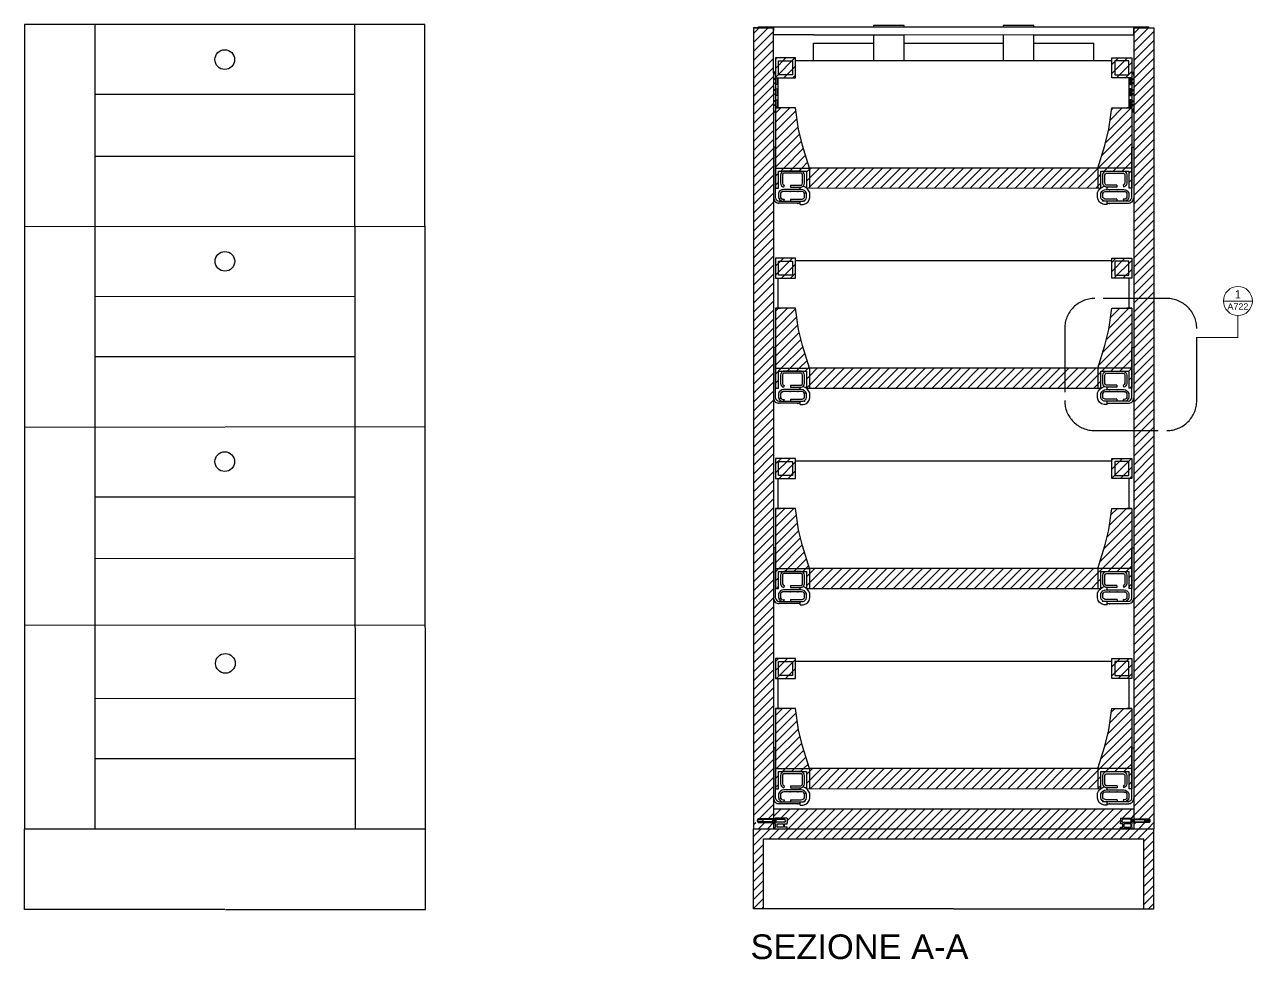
# Model space of a CAD drawing. Header units: millimetres. Extents: x 2745 to 3330, y 899 to 1109.
# Drawn here: x 2745 to 2867.7, y 908.9 to 1002.3 of the extents above; entities that cross this region are included whole.
import ezdxf
from ezdxf.enums import TextEntityAlignment as Align

# ---------------------------------------------------------------- set-up
doc = ezdxf.new("R2010")
doc.units = ezdxf.units.MM
doc.linetypes.add('TRATTOPUNTO', pattern=[25.4, 12.7, -6.35, 0, -6.35])
doc.layers.add('A-ANNO-SYMB', color=3, linetype='Continuous', lineweight=15)
for name, color, linetype in [('linee sezionate', 5, 'Continuous'), ('prospetti', 2, 'Continuous'), ('quote', 3, 'Continuous'), ('simboli tratteggiati', 1, 'Continuous'), ('viti', 4, 'Continuous')]:
    doc.layers.add(name, color=color, linetype=linetype)
doc.styles.add('ARIAL', font='arial.ttf')
doc.styles.get("Standard").update_dxf_attribs({"font": 'arial.ttf'})
doc.styles.add('underline', font='arial.ttf')

# ---------------------------------------------------------------- blocks, each defined once
blk = doc.blocks.new('DETAGLI')
at = {"layer": 'A-ANNO-SYMB', "linetype": 'Continuous'}
blk.add_line((486.66, 356.17), (504.76, 356.17), dxfattribs=at)
blk.add_circle((495.71, 356.17), 9.05, dxfattribs=at)
for tag, p in [('TAVOLA', (495.71, 362.76)), ('SEZIONE', (495.71, 354.67))]:
    blk.add_attdef(tag, text='', height=5, dxfattribs=at).set_placement(p, align=Align.TOP_CENTER)

msp = doc.modelspace()

# ---------------------------------------------------------------- hatches: boundary and pattern name
h = msp.add_hatch()
h.set_pattern_fill('ANSI31', color=256, scale=0.2)
h.set_pattern_definition([(45, (-38, 5e-13), (-0.4490128, 0.4490128), [])])
h.paths.add_polyline_path([(2819.85, 1001.99), (2817.85, 1001.99), (2817.85, 1001.31), (2817.84, 997.46), (2817.84, 997.2), (2817.84, 997.2), (2817.84, 996.91), (2817.84, 990.06), (2817.85, 990.06), (2817.85, 985.01), (2817.85, 950.06), (2817.85, 950.06), (2817.85, 945.01), (2817.85, 930.06), (2817.85, 930.06), (2817.85, 925.01), (2817.85, 922.97), (2819.45, 922.97), (2819.45, 922.85), (2819.5, 922.79), (2819.45, 922.74), (2819.45, 922.61), (2817.85, 922.61), (2817.85, 921.99), (2819.85, 921.99)])
h = msp.add_hatch()
h.set_pattern_fill('ANSI31', color=256, scale=0.2)
h.paths.add_polyline_path([(2857.85, 1001.99), (2855.85, 1001.99), (2855.85, 1001.31), (2855.84, 997.46), (2855.84, 997.2), (2855.84, 997.2), (2855.84, 996.91), (2855.84, 990.06), (2855.85, 990.06), (2855.85, 985.01), (2855.85, 950.06), (2855.85, 950.06), (2855.85, 945.01), (2855.85, 930.06), (2855.85, 930.06), (2855.85, 925.01), (2855.85, 922.97), (2857.45, 922.97), (2857.45, 922.85), (2857.5, 922.79), (2857.45, 922.74), (2857.45, 922.61), (2855.85, 922.61), (2855.85, 921.99), (2857.85, 921.99)])
h = msp.add_hatch()
h.set_pattern_fill('ANSI31', color=256, scale=0.2)
h.paths.add_polyline_path([(2822.05, 958.99), (2820.05, 958.99), (2820.05, 956.99), (2822.05, 956.99)])
h.paths.add_polyline_path([(2821.75, 958.69), (2821.75, 957.29), (2820.35, 957.29), (2820.35, 958.69)], flags=16)
h.paths.add_polyline_path([(2855.65, 958.99), (2853.65, 958.99), (2853.65, 956.99), (2855.65, 956.99)])
h.paths.add_polyline_path([(2853.95, 958.69), (2855.35, 958.69), (2855.35, 957.29), (2853.95, 957.29)], flags=16)
h.paths.add_polyline_path([(2855.64, 978.99), (2853.64, 978.99), (2853.64, 976.99), (2855.64, 976.99)])
h.paths.add_polyline_path([(2853.94, 978.69), (2855.34, 978.69), (2855.34, 977.29), (2853.94, 977.29)], flags=16)
h.paths.add_polyline_path([(2822.04, 978.99), (2820.04, 978.99), (2820.04, 976.99), (2822.04, 976.99)])
h.paths.add_polyline_path([(2820.34, 978.69), (2821.74, 978.69), (2821.74, 977.29), (2820.34, 977.29)], flags=16)
h.paths.add_polyline_path([(2822.04, 998.99), (2820.04, 998.99), (2820.04, 996.99), (2822.04, 996.99)])
h.paths.add_polyline_path([(2820.34, 998.69), (2821.74, 998.69), (2821.74, 997.29), (2820.34, 997.29)], flags=16)
h.paths.add_polyline_path([(2855.64, 998.99), (2853.64, 998.99), (2853.64, 996.99), (2855.64, 996.99), (2855.64, 997.2)])
h.paths.add_polyline_path([(2853.94, 998.69), (2855.34, 998.69), (2855.34, 997.29), (2853.94, 997.29)], flags=16)
h.paths.add_polyline_path([(2855.64, 993.99), (2855.14, 993.99), (2853.64, 993.99), (2853.35, 991.86), (2852.95, 990.25), (2852.26, 987.99), (2855.64, 987.99)])
h.paths.add_polyline_path([(2822.74, 990.25), (2822.33, 991.86), (2822.04, 993.99), (2820.04, 993.99), (2820.04, 993.94), (2820.04, 987.99), (2823.43, 987.99)])
h.paths.add_polyline_path([(2822.74, 970.25), (2822.33, 971.86), (2822.04, 973.99), (2820.04, 973.99), (2820.04, 967.99), (2823.43, 967.99)])
h.paths.add_polyline_path([(2855.64, 973.99), (2855.14, 973.99), (2853.64, 973.99), (2853.35, 971.86), (2852.95, 970.25), (2852.26, 967.99), (2855.64, 967.99)])
h.paths.add_polyline_path([(2855.65, 953.99), (2855.15, 953.99), (2853.65, 953.99), (2853.36, 951.86), (2852.95, 950.25), (2852.26, 947.99), (2855.65, 947.99)])
h.paths.add_polyline_path([(2822.34, 951.86), (2822.05, 953.99), (2820.05, 953.99), (2820.05, 947.99), (2823.43, 947.99), (2822.74, 950.25)])
h.paths.add_polyline_path([(2822.74, 930.25), (2822.34, 931.86), (2822.05, 933.99), (2820.05, 933.99), (2820.05, 927.99), (2823.43, 927.99)])
h.paths.add_polyline_path([(2855.65, 933.99), (2855.15, 933.99), (2853.65, 933.99), (2853.36, 931.86), (2852.96, 930.25), (2852.26, 927.99), (2855.65, 927.99)])
h = msp.add_hatch()
h.set_pattern_fill('ANSI31', color=256, scale=0.2)
h.paths.add_polyline_path([(2855.65, 927.99), (2852.26, 927.99), (2852.26, 926), (2852.56, 926), (2852.56, 927.69), (2855.35, 927.69), (2855.35, 925.99), (2855.65, 925.99)])
h.paths.add_polyline_path([(2823.43, 927.99), (2820.05, 927.99), (2820.05, 925.99), (2820.35, 925.99), (2820.35, 927.69), (2823.13, 927.69), (2823.13, 925.99), (2823.43, 925.99)])
h.paths.add_polyline_path([(2821.75, 938.69), (2820.35, 938.69), (2820.35, 937.29), (2821.75, 937.29)])
h.paths.add_polyline_path([(2855.35, 938.69), (2853.95, 938.69), (2853.95, 937.29), (2855.35, 937.29)])
h.paths.add_polyline_path([(2855.65, 947.99), (2852.26, 947.99), (2852.26, 946), (2852.56, 946), (2852.56, 947.69), (2855.35, 947.69), (2855.35, 945.99), (2855.65, 945.99)])
h.paths.add_polyline_path([(2823.43, 947.99), (2820.05, 947.99), (2820.05, 945.99), (2820.35, 945.99), (2820.35, 947.69), (2823.13, 947.69), (2823.13, 945.99), (2823.43, 945.99)])
h.paths.add_polyline_path([(2821.75, 958.69), (2820.35, 958.69), (2820.35, 957.29), (2821.75, 957.29)])
h.paths.add_polyline_path([(2855.35, 958.69), (2853.95, 958.69), (2853.95, 957.29), (2855.35, 957.29)])
h.paths.add_polyline_path([(2823.43, 967.99), (2820.04, 967.99), (2820.04, 965.99), (2820.34, 965.99), (2820.34, 967.69), (2823.13, 967.69), (2823.13, 965.99), (2823.43, 965.99)])
h.paths.add_polyline_path([(2855.64, 967.99), (2852.26, 967.99), (2852.26, 966), (2852.56, 966), (2852.56, 967.69), (2855.34, 967.69), (2855.34, 965.99), (2855.64, 965.99)])
h.paths.add_polyline_path([(2855.34, 978.69), (2853.94, 978.69), (2853.94, 977.29), (2855.34, 977.29)])
h.paths.add_polyline_path([(2821.74, 978.69), (2820.34, 978.69), (2820.34, 977.29), (2821.74, 977.29)])
h.paths.add_polyline_path([(2823.43, 987.99), (2820.04, 987.99), (2820.04, 985.99), (2820.34, 985.99), (2820.34, 987.69), (2823.13, 987.69), (2823.13, 985.99), (2823.43, 985.99)])
h.paths.add_polyline_path([(2855.64, 987.99), (2852.26, 987.99), (2852.26, 986), (2852.56, 986), (2852.56, 987.69), (2855.34, 987.69), (2855.34, 985.99), (2855.64, 985.99)])
h.paths.add_polyline_path([(2855.34, 998.69), (2853.94, 998.69), (2853.94, 997.29), (2855.34, 997.29)])
h.paths.add_polyline_path([(2821.74, 998.69), (2820.34, 998.69), (2820.34, 997.29), (2821.74, 997.29)])
h = msp.add_hatch()
h.set_pattern_fill('ANSI31', color=256, scale=0.2)
h.paths.add_polyline_path([(2857.85, 921.99), (2817.85, 921.99), (2817.85, 913.99), (2818.85, 913.99), (2818.85, 920.99), (2856.85, 920.99), (2856.85, 913.99), (2857.85, 913.99)])
h.paths.add_polyline_path([(2852.26, 927.99), (2823.43, 927.99), (2823.43, 925.99), (2852.26, 926)])
h.paths.add_polyline_path([(2855.85, 923.99), (2819.85, 923.99), (2819.85, 922.72), (2820.06, 922.72), (2820.06, 923.06), (2821.19, 923.06), (2821.19, 922.58), (2821.19, 922.47), (2820.95, 922.47), (2820.95, 922.14), (2821.19, 922.14), (2821.19, 921.99), (2854.51, 921.99), (2854.51, 922.14), (2854.74, 922.14), (2854.74, 922.47), (2854.51, 922.47), (2854.51, 922.58), (2854.51, 923.06), (2855.69, 923.06), (2855.69, 922.86), (2855.85, 922.86)])
h.paths.add_polyline_path([(2852.26, 947.99), (2823.43, 947.99), (2823.43, 945.99), (2852.26, 946)])
h.paths.add_polyline_path([(2852.26, 967.99), (2823.43, 967.99), (2823.43, 965.99), (2852.26, 966)])
h.paths.add_polyline_path([(2852.26, 987.99), (2823.43, 987.99), (2823.43, 985.99), (2852.26, 986)])
h = msp.add_hatch()
h.set_pattern_fill('ANSI31', color=256, scale=0.2)
h.paths.add_polyline_path([(2822.05, 938.99), (2820.05, 938.99), (2820.05, 936.99), (2822.05, 936.99)])
h.paths.add_polyline_path([(2821.75, 938.69), (2821.75, 937.29), (2820.35, 937.29), (2820.35, 938.69)], flags=0)
h.paths.add_polyline_path([(2821.75, 938.69), (2820.35, 938.69), (2820.35, 937.29), (2821.75, 937.29)], flags=16)
h.paths.add_polyline_path([(2855.65, 938.99), (2853.65, 938.99), (2853.65, 936.99), (2855.65, 936.99)])
h.paths.add_polyline_path([(2853.95, 938.69), (2855.35, 938.69), (2855.35, 937.29), (2853.95, 937.29)], flags=0)
h.paths.add_polyline_path([(2855.35, 938.69), (2853.95, 938.69), (2853.95, 937.29), (2855.35, 937.29)], flags=16)

# ---------------------------------------------------------------- linework, layer by layer
for p, q in [((2819.85, 1001.99), (2817.85, 1001.99)), ((2855.85, 1001.99), (2857.85, 1001.99)), ((2820.04, 987.86), (2820.04, 987.86)), ((2855.64, 985.99), (2855.64, 987.99)), ((2855.65, 987.86), (2855.65, 987.86)), ((2820.04, 985.99), (2820.34, 985.99)), ((2855.64, 985.99), (2855.34, 985.99)), ((2820.04, 967.86), (2820.04, 967.86)), ((2855.64, 965.99), (2855.64, 967.99)), ((2855.64, 967.86), (2855.64, 967.86)), ((2820.04, 965.99), (2820.34, 965.99)), ((2855.64, 965.99), (2855.34, 965.99)), ((2820.05, 947.86), (2820.05, 947.86)), ((2855.65, 945.99), (2855.65, 947.99)), ((2855.65, 947.86), (2855.65, 947.86)), ((2820.9, 946.28), (2820.86, 946.09)), ((2820.05, 945.99), (2820.35, 945.99)), ((2855.65, 945.99), (2855.35, 945.99)), ((2855.65, 925.99), (2855.65, 927.99)), ((2855.65, 927.86), (2855.65, 927.86)), ((2820.05, 925.99), (2820.35, 925.99)), ((2855.65, 925.99), (2855.35, 925.99))]:
    msp.add_line(p, q)
for p in [(2853.43, 985.66), (2854.18, 985.66), (2854.94, 985.65), (2820.75, 945.65)]:
    msp.add_point(p)
at = {"layer": 'A-ANNO-SYMB'}
for p, q in [((2866.25, 973.26), (2866.25, 971.06)), ((2866.25, 971.06), (2862.14, 971.06))]:
    msp.add_line(p, q, dxfattribs=at)
at = {"layer": 'linee sezionate'}
for p, q in [((2817.85, 1001.99), (2817.85, 921.99)), ((2817.85, 1001.99), (2819.85, 1001.99)), ((2819.84, 997.46), (2819.85, 1001.99)), ((2855.85, 1001.99), (2855.84, 997.46)), ((2855.85, 1001.99), (2857.85, 1001.99)), ((2857.85, 1001.99), (2857.85, 921.99)), ((2819.84, 997.46), (2819.85, 921.99)), ((2855.84, 997.46), (2855.85, 921.99)), ((2820.04, 993.99), (2820.04, 985.99)), ((2822.04, 993.99), (2820.04, 993.99)), ((2820.04, 993.99), (2820.54, 993.99)), ((2822.33, 991.86), (2822.04, 993.99)), ((2853.35, 991.86), (2853.64, 993.99)), ((2853.64, 993.99), (2855.64, 993.99)), ((2855.64, 993.99), (2855.14, 993.99)), ((2855.64, 993.99), (2855.64, 985.99)), ((2822.74, 990.25), (2822.33, 991.86)), ((2852.95, 990.25), (2853.35, 991.86)), ((2823.43, 987.99), (2822.74, 990.25)), ((2852.26, 987.99), (2852.95, 990.25)), ((2820.04, 987.99), (2823.43, 987.99)), ((2852.66, 987.99), (2823.43, 987.99)), ((2823.43, 987.99), (2823.43, 985.99)), ((2852.26, 987.99), (2852.26, 985.99)), ((2855.64, 987.99), (2852.26, 987.99)), ((2820.34, 985.99), (2820.34, 987.69)), ((2820.34, 987.69), (2823.13, 987.69)), ((2823.13, 987.69), (2823.13, 985.99)), ((2852.56, 985.99), (2852.56, 987.69)), ((2852.56, 987.69), (2855.34, 987.69)), ((2855.34, 987.69), (2855.34, 985.99)), ((2820.04, 985.99), (2820.34, 985.99)), ((2823.13, 985.99), (2852.56, 986)), ((2855.64, 985.99), (2855.34, 985.99)), ((2820.04, 973.99), (2820.04, 965.99)), ((2822.04, 973.99), (2820.04, 973.99)), ((2820.04, 973.99), (2820.54, 973.99)), ((2822.33, 971.86), (2822.04, 973.99)), ((2853.35, 971.86), (2853.64, 973.99)), ((2853.64, 973.99), (2855.64, 973.99)), ((2855.64, 973.99), (2855.14, 973.99)), ((2855.64, 973.99), (2855.64, 965.99)), ((2822.74, 970.25), (2822.33, 971.86)), ((2852.95, 970.25), (2853.35, 971.86)), ((2823.43, 967.99), (2822.74, 970.25)), ((2852.26, 967.99), (2852.95, 970.25)), ((2820.04, 967.99), (2823.43, 967.99)), ((2820.34, 965.99), (2820.34, 967.69)), ((2820.34, 967.69), (2823.13, 967.69)), ((2823.13, 967.69), (2823.13, 965.99)), ((2852.66, 967.99), (2823.43, 967.99)), ((2823.43, 967.99), (2823.43, 965.99)), ((2852.26, 967.99), (2852.26, 965.99)), ((2855.64, 967.99), (2852.26, 967.99)), ((2852.56, 965.99), (2852.56, 967.69)), ((2852.56, 967.69), (2855.34, 967.69)), ((2855.34, 967.69), (2855.34, 965.99)), ((2820.04, 965.99), (2820.34, 965.99)), ((2823.13, 965.99), (2852.56, 966)), ((2855.64, 965.99), (2855.34, 965.99)), ((2820.05, 953.99), (2820.05, 945.99)), ((2822.05, 953.99), (2820.05, 953.99)), ((2820.05, 953.99), (2820.55, 953.99)), ((2822.34, 951.86), (2822.05, 953.99)), ((2853.36, 951.86), (2853.65, 953.99)), ((2853.65, 953.99), (2855.65, 953.99)), ((2855.65, 953.99), (2855.15, 953.99)), ((2855.65, 953.99), (2855.65, 945.99)), ((2822.74, 950.25), (2822.34, 951.86)), ((2852.95, 950.25), (2853.36, 951.86)), ((2823.43, 947.99), (2822.74, 950.25)), ((2852.26, 947.99), (2852.95, 950.25)), ((2820.05, 947.99), (2823.43, 947.99)), ((2820.35, 945.99), (2820.35, 947.69)), ((2820.35, 947.69), (2823.13, 947.69)), ((2823.13, 947.69), (2823.13, 945.99)), ((2852.66, 947.99), (2823.43, 947.99)), ((2823.43, 947.99), (2823.43, 945.99)), ((2852.26, 947.99), (2852.26, 945.99)), ((2855.65, 947.99), (2852.26, 947.99)), ((2852.56, 945.99), (2852.56, 947.69)), ((2852.56, 947.69), (2855.35, 947.69)), ((2855.35, 947.69), (2855.35, 945.99)), ((2820.05, 945.99), (2820.35, 945.99)), ((2823.13, 945.99), (2852.56, 946)), ((2855.65, 945.99), (2855.35, 945.99)), ((2820.05, 933.99), (2820.05, 925.99)), ((2822.05, 933.99), (2820.05, 933.99)), ((2820.05, 933.99), (2820.55, 933.99)), ((2822.34, 931.86), (2822.05, 933.99)), ((2853.36, 931.86), (2853.65, 933.99)), ((2853.65, 933.99), (2855.65, 933.99)), ((2855.65, 933.99), (2855.15, 933.99)), ((2855.65, 933.99), (2855.65, 925.99)), ((2822.74, 930.25), (2822.34, 931.86)), ((2852.96, 930.25), (2853.36, 931.86)), ((2823.43, 927.99), (2822.74, 930.25)), ((2852.26, 927.99), (2852.96, 930.25)), ((2820.05, 927.99), (2823.43, 927.99)), ((2852.66, 927.99), (2823.43, 927.99)), ((2823.43, 927.99), (2823.43, 925.99)), ((2852.26, 927.99), (2852.26, 925.99)), ((2855.65, 927.99), (2852.26, 927.99)), ((2820.35, 925.99), (2820.35, 927.69)), ((2820.35, 927.69), (2823.13, 927.69)), ((2823.13, 927.69), (2823.13, 925.99)), ((2852.56, 925.99), (2852.56, 927.69)), ((2852.56, 927.69), (2855.35, 927.69)), ((2855.35, 927.69), (2855.35, 925.99)), ((2820.05, 925.99), (2820.35, 925.99)), ((2823.13, 925.99), (2852.56, 926)), ((2855.65, 925.99), (2855.35, 925.99)), ((2819.85, 923.99), (2855.85, 923.99)), ((2817.85, 921.99), (2857.85, 921.99)), ((2817.85, 913.99), (2817.85, 921.99)), ((2857.85, 913.99), (2857.85, 921.99)), ((2818.85, 913.99), (2818.85, 920.99)), ((2818.85, 920.99), (2856.85, 920.99)), ((2856.85, 913.99), (2856.85, 920.99)), ((2837.85, 913.99), (2817.85, 913.99)), ((2837.85, 913.99), (2857.85, 913.99))]:
    msp.add_line(p, q, dxfattribs=at)
for points in [[(2820.04, 996.99), (2822.04, 996.99), (2822.04, 998.99), (2820.04, 998.99)], [(2855.64, 996.99), (2853.64, 996.99), (2853.64, 998.99), (2855.64, 998.99)], [(2820.34, 998.69), (2821.74, 998.69), (2821.74, 997.29), (2820.34, 997.29)], [(2855.34, 998.69), (2853.94, 998.69), (2853.94, 997.29), (2855.34, 997.29)], [(2820.04, 976.99), (2822.04, 976.99), (2822.04, 978.99), (2820.04, 978.99)], [(2820.34, 978.69), (2821.74, 978.69), (2821.74, 977.29), (2820.34, 977.29)], [(2855.64, 976.99), (2853.64, 976.99), (2853.64, 978.99), (2855.64, 978.99)], [(2855.34, 978.69), (2853.94, 978.69), (2853.94, 977.29), (2855.34, 977.29)], [(2820.05, 956.99), (2822.05, 956.99), (2822.05, 958.99), (2820.05, 958.99)], [(2820.35, 958.69), (2821.75, 958.69), (2821.75, 957.29), (2820.35, 957.29)], [(2855.65, 956.99), (2853.65, 956.99), (2853.65, 958.99), (2855.65, 958.99)], [(2855.35, 958.69), (2853.95, 958.69), (2853.95, 957.29), (2855.35, 957.29)], [(2820.05, 936.99), (2822.05, 936.99), (2822.05, 938.99), (2820.05, 938.99)], [(2855.65, 936.99), (2853.65, 936.99), (2853.65, 938.99), (2855.65, 938.99)], [(2820.35, 938.69), (2821.75, 938.69), (2821.75, 937.29), (2820.35, 937.29)], [(2855.35, 938.69), (2853.95, 938.69), (2853.95, 937.29), (2855.35, 937.29)]]:
    msp.add_lwpolyline(points, close=True, dxfattribs=at)
at = {"layer": 'prospetti'}
for p, q in [((2785, 1002.32), (2745, 1002.32)), ((2745, 1002.32), (2745, 921.99)), ((2745, 1002.32), (2745, 942.32)), ((2745, 1002.32), (2745, 990.32)), ((2752, 1002.32), (2752, 921.99)), ((2752, 1002.32), (2752, 921.99)), ((2778.07, 921.98), (2778, 1002.32)), ((2785.07, 921.99), (2785, 1002.32)), ((2823.84, 998.74), (2823.84, 1000.46)), ((2823.84, 1000.46), (2829.84, 1000.46)), ((2832.89, 1000.46), (2842.8, 1000.46)), ((2845.84, 1000.46), (2851.84, 1000.46)), ((2851.84, 998.74), (2851.84, 1000.46)), ((2822.04, 998.74), (2853.64, 998.74)), ((2820.29, 993.99), (2820.29, 996.99)), ((2855.4, 993.99), (2855.4, 996.99)), ((2778.01, 995.32), (2752, 995.32)), ((2744.99, 989.16), (2745, 989.16)), ((2752, 989.16), (2778.01, 989.19)), ((2745, 982.16), (2785.02, 982.19)), ((2822.04, 978.74), (2853.64, 978.74)), ((2820.29, 973.99), (2820.29, 976.99)), ((2855.4, 973.99), (2855.4, 976.99)), ((2752, 975.16), (2778.02, 975.19)), ((2752, 969.16), (2778.03, 969.16)), ((2745.02, 962.12), (2785.04, 962.16)), ((2822.05, 958.74), (2853.65, 958.74)), ((2820.3, 953.99), (2820.3, 956.99)), ((2855.4, 953.99), (2855.4, 956.99)), ((2752, 955.16), (2778.04, 955.16)), ((2744.99, 948.99), (2745, 948.99)), ((2752, 949), (2778.05, 949.02)), ((2745, 942.32), (2785.02, 942.36)), ((2822.05, 938.74), (2853.65, 938.74)), ((2820.3, 933.99), (2820.3, 936.99)), ((2855.4, 933.99), (2855.4, 936.99)), ((2752, 935), (2778.06, 935.02)), ((2752, 928.99), (2778.07, 928.99)), ((2785.07, 928.99), (2785.07, 928.99)), ((2745, 921.99), (2785.07, 921.99)), ((2745, 913.93), (2745, 921.93)), ((2785.07, 913.93), (2785.07, 921.93)), ((2765, 913.93), (2745, 913.93)), ((2765.07, 913.93), (2785.07, 913.93))]:
    msp.add_line(p, q, dxfattribs=at)
for centre in [(2765, 998.82), (2765.01, 978.67), (2765, 958.66), (2765.06, 938.51)]:
    msp.add_circle(centre, 0.985, dxfattribs=at)
at = {"layer": 'simboli tratteggiati', "linetype": 'TRATTOPUNTO', "ltscale": 0.5}
msp.add_lwpolyline([(2851.94, 961.76), (2859.14, 961.76, 0.414214), (2862.14, 964.76), (2862.14, 971.96, 0.414214), (2859.14, 974.96), (2851.94, 974.96, 0.414214), (2848.94, 971.96), (2848.94, 964.76, 0.414214)], format="xyb", close=True, dxfattribs=at)
at = {"layer": 'viti'}
for p, q in [((2818.35, 1002.09), (2819.55, 1002.09)), ((2818.35, 1001.99), (2818.35, 1002.09)), ((2818.35, 1001.99), (2818.35, 1002.08)), ((2819.85, 1001.99), (2818.35, 1001.99)), ((2819.55, 1002.09), (2856.14, 1002.09)), ((2819.84, 1001.31), (2819.85, 1001.99)), ((2819.85, 1001.99), (2819.85, 1001.69)), ((2829.84, 1002.24), (2829.84, 1002.09)), ((2832.89, 1002.24), (2829.84, 1002.24)), ((2832.89, 1002.09), (2832.89, 1002.24)), ((2842.8, 1002.24), (2842.8, 1002.09)), ((2845.84, 1002.24), (2842.8, 1002.24)), ((2845.84, 1002.09), (2845.84, 1002.24)), ((2855.85, 1001.31), (2855.85, 1001.99)), ((2857.35, 1001.99), (2855.85, 1001.99)), ((2856.14, 1002.09), (2857.35, 1002.09)), ((2857.35, 1001.99), (2857.35, 1002.09)), ((2823.84, 1001.31), (2819.84, 1001.31)), ((2823.84, 1001.31), (2832.89, 1001.31)), ((2829.84, 1001.31), (2829.84, 998.74)), ((2832.89, 1001.31), (2845.84, 1001.32)), ((2832.89, 998.74), (2832.89, 1001.31)), ((2842.8, 1001.32), (2842.8, 998.74)), ((2845.84, 998.74), (2845.84, 1001.32)), ((2845.84, 1001.31), (2855.85, 1001.31)), ((2820.05, 997.57), (2819.84, 997.57)), ((2819.94, 997.57), (2819.84, 997.2)), ((2819.84, 997.57), (2819.84, 997.57)), ((2819.84, 997.2), (2819.84, 996.91)), ((2820.04, 996.91), (2819.84, 996.91)), ((2820.04, 996.85), (2819.84, 996.85)), ((2819.84, 996.5), (2820.04, 996.5)), ((2820.04, 996.44), (2819.84, 996.44)), ((2819.84, 996.44), (2819.84, 995.81)), ((2820.05, 997.21), (2820.04, 997.2)), ((2820.04, 997.2), (2820.04, 993.94)), ((2820.05, 997.12), (2820.04, 997.12)), ((2820.11, 996.96), (2820.04, 996.95)), ((2820.11, 996.96), (2820.04, 996.95)), ((2820.04, 996.95), (2820.04, 996.4)), ((2820.04, 996.95), (2820.04, 996.4)), ((2820.11, 996.32), (2820.11, 996.99)), ((2820.25, 996.99), (2820.25, 996.33)), ((2820.3, 996.91), (2820.25, 996.91)), ((2820.3, 996.67), (2820.25, 996.67)), ((2855.39, 996.91), (2855.44, 996.91)), ((2855.39, 996.67), (2855.44, 996.67)), ((2855.44, 996.99), (2855.44, 996.33)), ((2855.58, 996.32), (2855.58, 996.99)), ((2855.58, 996.96), (2855.64, 996.95)), ((2855.58, 996.96), (2855.64, 996.95)), ((2855.64, 997.57), (2855.85, 997.57)), ((2855.64, 997.21), (2855.64, 997.2)), ((2855.64, 997.2), (2855.64, 993.94)), ((2855.64, 997.12), (2855.64, 997.12)), ((2855.64, 996.95), (2855.64, 996.4)), ((2855.64, 996.95), (2855.64, 996.4)), ((2855.64, 996.91), (2855.84, 996.91)), ((2855.64, 996.85), (2855.84, 996.85)), ((2855.84, 996.5), (2855.64, 996.5)), ((2855.64, 996.44), (2855.84, 996.44)), ((2855.75, 997.57), (2855.84, 997.2)), ((2855.85, 997.57), (2855.84, 997.57)), ((2855.84, 997.2), (2855.84, 996.91)), ((2855.84, 996.44), (2855.84, 995.81)), ((2820.04, 995.81), (2819.84, 995.81)), ((2820.04, 995.74), (2819.84, 995.74)), ((2819.84, 995.39), (2820.04, 995.39)), ((2820.04, 995.33), (2819.84, 995.33)), ((2819.84, 995.33), (2819.84, 994.7)), ((2820.04, 996.4), (2820.11, 996.39)), ((2820.04, 996.4), (2820.11, 996.39)), ((2820.11, 995.86), (2820.04, 995.84)), ((2820.11, 995.86), (2820.04, 995.84)), ((2820.04, 995.84), (2820.04, 995.3)), ((2820.04, 995.84), (2820.04, 995.3)), ((2820.04, 995.3), (2820.11, 995.28)), ((2820.04, 995.3), (2820.11, 995.28)), ((2820.25, 996.33), (2820.11, 996.32)), ((2820.11, 995.92), (2820.25, 995.91)), ((2820.11, 995.22), (2820.11, 995.92)), ((2820.25, 995.22), (2820.11, 995.22)), ((2820.25, 995.91), (2820.25, 995.22)), ((2855.44, 996.33), (2855.58, 996.32)), ((2855.58, 995.92), (2855.44, 995.91)), ((2855.44, 995.91), (2855.44, 995.22)), ((2855.44, 995.22), (2855.58, 995.22)), ((2855.64, 996.4), (2855.58, 996.39)), ((2855.64, 996.4), (2855.58, 996.39)), ((2855.58, 995.22), (2855.58, 995.92)), ((2855.58, 995.86), (2855.64, 995.84)), ((2855.58, 995.86), (2855.64, 995.84)), ((2855.64, 995.3), (2855.58, 995.28)), ((2855.64, 995.3), (2855.58, 995.28)), ((2855.64, 995.84), (2855.64, 995.3)), ((2855.64, 995.84), (2855.64, 995.3)), ((2855.64, 995.81), (2855.84, 995.81)), ((2855.64, 995.74), (2855.84, 995.74)), ((2855.84, 995.39), (2855.64, 995.39)), ((2855.64, 995.33), (2855.84, 995.33)), ((2855.84, 995.33), (2855.84, 994.7)), ((2820.04, 994.7), (2819.84, 994.7)), ((2820.04, 994.64), (2819.84, 994.64)), ((2819.84, 994.29), (2820.04, 994.29)), ((2819.84, 994.23), (2819.84, 993.94)), ((2820.04, 994.23), (2819.84, 994.23)), ((2820.11, 994.75), (2820.04, 994.74)), ((2820.11, 994.75), (2820.04, 994.74)), ((2820.04, 994.74), (2820.04, 994.19)), ((2820.04, 994.74), (2820.04, 994.19)), ((2820.04, 994.19), (2820.11, 994.18)), ((2820.04, 994.19), (2820.11, 994.18)), ((2820.3, 994.02), (2820.04, 994.02)), ((2820.11, 994.81), (2820.25, 994.81)), ((2820.11, 994.12), (2820.11, 994.81)), ((2820.25, 994.12), (2820.11, 994.12)), ((2820.25, 994.81), (2820.25, 994.12)), ((2820.3, 994.46), (2820.25, 994.46)), ((2820.3, 994.23), (2820.25, 994.23)), ((2855.39, 994.46), (2855.44, 994.46)), ((2855.39, 994.23), (2855.44, 994.23)), ((2855.39, 994.02), (2855.64, 994.02)), ((2855.58, 994.81), (2855.44, 994.81)), ((2855.44, 994.81), (2855.44, 994.12)), ((2855.44, 994.12), (2855.58, 994.12)), ((2855.58, 994.12), (2855.58, 994.81)), ((2855.58, 994.75), (2855.64, 994.74)), ((2855.58, 994.75), (2855.64, 994.74)), ((2855.64, 994.19), (2855.58, 994.18)), ((2855.64, 994.19), (2855.58, 994.18)), ((2855.64, 994.74), (2855.64, 994.19)), ((2855.64, 994.74), (2855.64, 994.19)), ((2855.64, 994.7), (2855.84, 994.7)), ((2855.64, 994.64), (2855.84, 994.64)), ((2855.84, 994.29), (2855.64, 994.29)), ((2855.64, 994.23), (2855.84, 994.23)), ((2855.84, 994.23), (2855.84, 993.94)), ((2819.94, 993.57), (2819.84, 993.94)), ((2819.84, 993.57), (2820.04, 993.57)), ((2819.84, 993.57), (2819.84, 993.57)), ((2855.84, 993.57), (2855.64, 993.57)), ((2855.75, 993.57), (2855.84, 993.94)), ((2855.85, 993.57), (2855.84, 993.57)), ((2819.84, 990.06), (2819.84, 985.01)), ((2820.04, 990.06), (2819.84, 990.06)), ((2820.04, 985.01), (2820.04, 990.06)), ((2855.65, 985.01), (2855.65, 990.06)), ((2855.65, 990.06), (2855.85, 990.06)), ((2855.85, 990.06), (2855.85, 985.01)), ((2820.9, 986.28), (2820.85, 986.09)), ((2821.53, 986.29), (2821.53, 986.09)), ((2822.49, 985.86), (2822.49, 986.09)), ((2853.2, 985.86), (2853.2, 986.09)), ((2854.16, 986.29), (2854.16, 986.09)), ((2854.79, 986.28), (2854.84, 986.09)), ((2822.49, 984.49), (2820.34, 984.49)), ((2820.4, 984.69), (2822.79, 984.69)), ((2820.9, 984.88), (2820.85, 984.69)), ((2821.53, 984.89), (2821.53, 984.69)), ((2822.49, 984.36), (2822.49, 984.69)), ((2855.29, 984.69), (2852.9, 984.69)), ((2853.2, 984.36), (2853.2, 984.69)), ((2853.2, 984.49), (2855.35, 984.49)), ((2854.16, 984.89), (2854.16, 984.69)), ((2854.79, 984.88), (2854.84, 984.69)), ((2819.84, 970.06), (2819.84, 965.01)), ((2820.04, 970.06), (2819.84, 970.06)), ((2820.04, 965.01), (2820.04, 970.06)), ((2855.64, 965.01), (2855.64, 970.06)), ((2855.64, 970.06), (2855.84, 970.06)), ((2855.84, 970.06), (2855.84, 965.01)), ((2820.9, 966.28), (2820.85, 966.09)), ((2821.53, 966.29), (2821.53, 966.09)), ((2822.49, 965.86), (2822.49, 966.09)), ((2853.2, 965.86), (2853.2, 966.09)), ((2854.16, 966.29), (2854.16, 966.09)), ((2854.79, 966.28), (2854.84, 966.09)), ((2820.4, 964.69), (2822.79, 964.69)), ((2820.9, 964.88), (2820.85, 964.69)), ((2821.53, 964.89), (2821.53, 964.69)), ((2822.49, 964.36), (2822.49, 964.69)), ((2855.29, 964.69), (2852.9, 964.69)), ((2853.2, 964.36), (2853.2, 964.69)), ((2854.16, 964.89), (2854.16, 964.69)), ((2854.79, 964.88), (2854.84, 964.69)), ((2822.49, 964.49), (2820.34, 964.49)), ((2853.2, 964.49), (2855.35, 964.49)), ((2819.85, 950.06), (2819.85, 945.01)), ((2820.05, 950.06), (2819.85, 950.06)), ((2820.05, 945.01), (2820.05, 950.06)), ((2855.65, 945.01), (2855.65, 950.06)), ((2855.65, 950.06), (2855.85, 950.06)), ((2855.85, 950.06), (2855.85, 945.01)), ((2821.53, 946.29), (2821.53, 946.09)), ((2854.16, 946.29), (2854.16, 946.09)), ((2854.79, 946.28), (2854.84, 946.09)), ((2820.9, 944.88), (2820.85, 944.69)), ((2821.53, 944.89), (2821.53, 944.69)), ((2822.49, 945.86), (2822.49, 946.09)), ((2853.2, 945.86), (2853.2, 946.09)), ((2854.17, 944.89), (2854.17, 944.69)), ((2854.79, 944.88), (2854.84, 944.69)), ((2822.49, 944.49), (2820.34, 944.49)), ((2820.4, 944.69), (2822.79, 944.69)), ((2822.49, 944.36), (2822.49, 944.69)), ((2855.29, 944.69), (2852.9, 944.69)), ((2853.2, 944.36), (2853.2, 944.69)), ((2853.2, 944.49), (2855.35, 944.49)), ((2819.85, 930.06), (2819.85, 925.01)), ((2820.05, 930.06), (2819.85, 930.06)), ((2820.05, 925.01), (2820.05, 930.06)), ((2855.65, 925.01), (2855.65, 930.06)), ((2855.65, 930.06), (2855.85, 930.06)), ((2855.85, 930.06), (2855.85, 925.01)), ((2820.9, 926.28), (2820.86, 926.09)), ((2821.53, 926.29), (2821.53, 926.09)), ((2822.49, 925.86), (2822.49, 926.09)), ((2853.2, 925.86), (2853.2, 926.09)), ((2854.17, 926.29), (2854.17, 926.09)), ((2854.79, 926.28), (2854.84, 926.09)), ((2822.49, 924.49), (2820.34, 924.49)), ((2820.4, 924.69), (2822.79, 924.69)), ((2820.9, 924.88), (2820.86, 924.69)), ((2821.53, 924.89), (2821.53, 924.69)), ((2822.49, 924.36), (2822.49, 924.69)), ((2855.3, 924.69), (2852.9, 924.69)), ((2853.2, 924.36), (2853.2, 924.69)), ((2853.2, 924.49), (2855.35, 924.49)), ((2854.17, 924.89), (2854.17, 924.69)), ((2854.79, 924.88), (2854.84, 924.69)), ((2818.32, 922.97), (2818.25, 922.91)), ((2818.25, 922.91), (2818.25, 922.67)), ((2818.25, 922.85), (2818.28, 922.88)), ((2818.25, 922.74), (2818.25, 922.85)), ((2818.28, 922.88), (2818.31, 922.92)), ((2818.76, 922.89), (2818.28, 922.88)), ((2818.31, 922.92), (2818.76, 922.92)), ((2819.77, 922.97), (2818.32, 922.97)), ((2818.76, 922.96), (2818.76, 922.62)), ((2818.76, 922.96), (2818.84, 922.91)), ((2819.8, 922.93), (2818.81, 922.93)), ((2819.77, 922.91), (2818.84, 922.91)), ((2819.77, 922.93), (2819.77, 922.97)), ((2819.77, 922.97), (2819.85, 922.96)), ((2819.85, 922.96), (2819.77, 922.91)), ((2819.77, 922.67), (2819.77, 922.91)), ((2819.85, 922.62), (2819.85, 922.96)), ((2819.85, 922.86), (2820.01, 922.86)), ((2821.19, 923.06), (2820, 923.06)), ((2820, 922.95), (2820, 923.06)), ((2820, 922.95), (2820.93, 922.95)), ((2820.12, 922.93), (2820.01, 922.93)), ((2820.01, 922.93), (2820.01, 922.65)), ((2820.06, 922.93), (2820.06, 922.65)), ((2820.12, 922.8), (2820.06, 922.8)), ((2820.12, 922.65), (2820.12, 922.93)), ((2821.19, 923.06), (2821.19, 922.58)), ((2854.51, 923.06), (2855.69, 923.06)), ((2854.51, 923.06), (2854.51, 922.58)), ((2855.69, 922.95), (2854.76, 922.95)), ((2855.57, 922.93), (2855.69, 922.93)), ((2855.57, 922.65), (2855.57, 922.93)), ((2855.57, 922.8), (2855.63, 922.8)), ((2855.63, 922.93), (2855.63, 922.65)), ((2855.69, 922.95), (2855.69, 923.06)), ((2855.69, 922.93), (2855.69, 922.65)), ((2855.85, 922.86), (2855.69, 922.86)), ((2855.92, 922.97), (2855.85, 922.96)), ((2855.85, 922.62), (2855.85, 922.96)), ((2855.85, 922.96), (2855.92, 922.91)), ((2855.89, 922.93), (2856.88, 922.93)), ((2855.92, 922.97), (2857.37, 922.97)), ((2855.92, 922.93), (2855.92, 922.97)), ((2855.92, 922.67), (2855.92, 922.91)), ((2855.92, 922.91), (2856.85, 922.91)), ((2856.93, 922.96), (2856.85, 922.91)), ((2856.93, 922.96), (2856.93, 922.62)), ((2857.38, 922.92), (2856.93, 922.92)), ((2856.93, 922.89), (2857.41, 922.88)), ((2857.37, 922.97), (2857.45, 922.91)), ((2857.41, 922.88), (2857.38, 922.92)), ((2857.45, 922.85), (2857.41, 922.88)), ((2857.45, 922.91), (2857.45, 922.67)), ((2857.45, 922.74), (2857.45, 922.85)), ((2818.28, 922.7), (2818.25, 922.74)), ((2818.25, 922.67), (2818.32, 922.61)), ((2818.28, 922.7), (2818.76, 922.7)), ((2818.31, 922.67), (2818.28, 922.7)), ((2818.76, 922.67), (2818.31, 922.67)), ((2818.32, 922.67), (2818.32, 922.61)), ((2818.32, 922.61), (2819.77, 922.61)), ((2818.76, 922.62), (2818.84, 922.67)), ((2819.8, 922.65), (2818.81, 922.65)), ((2819.77, 922.67), (2818.84, 922.67)), ((2819.85, 922.62), (2819.77, 922.67)), ((2819.77, 922.61), (2819.77, 922.65)), ((2819.85, 922.62), (2819.77, 922.61)), ((2820.01, 922.72), (2819.85, 922.72)), ((2820.93, 922.63), (2820, 922.63)), ((2820, 922.47), (2820, 922.63)), ((2820, 922.47), (2820.05, 922.47)), ((2820.05, 922.14), (2820, 922.14)), ((2820, 921.99), (2820, 922.14)), ((2820, 921.99), (2821.19, 921.99)), ((2820.01, 922.65), (2820.12, 922.65)), ((2820.05, 922.14), (2820.05, 922.47)), ((2820.12, 922.78), (2820.06, 922.78)), ((2820.16, 922.47), (2820.84, 922.47)), ((2820.16, 922.47), (2820.16, 922.14)), ((2820.84, 922.14), (2820.16, 922.14)), ((2820.84, 922.47), (2820.84, 922.14)), ((2820.95, 922.14), (2820.95, 922.47)), ((2820.95, 922.47), (2821.19, 922.47)), ((2821.19, 922.14), (2820.95, 922.14)), ((2821.19, 922.47), (2821.19, 922.58)), ((2821.19, 921.99), (2821.19, 922.14)), ((2854.51, 922.47), (2854.51, 922.58)), ((2854.74, 922.47), (2854.51, 922.47)), ((2854.51, 921.99), (2854.51, 922.14)), ((2854.51, 922.14), (2854.74, 922.14)), ((2855.69, 921.99), (2854.51, 921.99)), ((2854.74, 922.14), (2854.74, 922.47)), ((2854.76, 922.63), (2855.69, 922.63)), ((2855.54, 922.47), (2854.85, 922.47)), ((2854.85, 922.47), (2854.85, 922.14)), ((2854.85, 922.14), (2855.54, 922.14)), ((2855.54, 922.47), (2855.54, 922.14)), ((2855.57, 922.78), (2855.63, 922.78)), ((2855.69, 922.65), (2855.57, 922.65)), ((2855.69, 922.47), (2855.65, 922.47)), ((2855.65, 922.14), (2855.65, 922.47)), ((2855.65, 922.14), (2855.69, 922.14)), ((2855.69, 922.72), (2855.85, 922.72)), ((2855.69, 922.47), (2855.69, 922.63)), ((2855.69, 921.99), (2855.69, 922.14)), ((2855.85, 922.62), (2855.92, 922.67)), ((2855.85, 922.62), (2855.92, 922.61)), ((2855.89, 922.65), (2856.88, 922.65)), ((2855.92, 922.67), (2856.85, 922.67)), ((2855.92, 922.61), (2855.92, 922.65)), ((2857.37, 922.61), (2855.92, 922.61)), ((2856.93, 922.62), (2856.85, 922.67)), ((2857.41, 922.7), (2856.93, 922.7)), ((2856.93, 922.67), (2857.38, 922.67)), ((2857.37, 922.67), (2857.37, 922.61)), ((2857.45, 922.67), (2857.37, 922.61)), ((2857.38, 922.67), (2857.41, 922.7)), ((2857.41, 922.7), (2857.45, 922.74))]:
    msp.add_line(p, q, dxfattribs=at)
for points in [[(2821.53, 986.09), (2821.53, 986.09), (2822.62, 986.09, 0.341037), (2822.93, 986.47), (2822.93, 987.31, 0.341037), (2822.62, 987.69), (2820.85, 987.69, 0.341037), (2820.54, 987.31), (2820.54, 986.47, 0.341037), (2820.85, 986.09)], [(2821.53, 986.29), (2822.59, 986.29, 0.311697), (2822.73, 986.47), (2822.73, 987.31, 0.311697), (2822.59, 987.49), (2820.88, 987.49, 0.311697), (2820.74, 987.31), (2820.74, 986.47, 0.338201), (2820.9, 986.28, 0.338201)], [(2854.16, 986.09), (2854.16, 986.09), (2853.07, 986.09, -0.341037), (2852.76, 986.47), (2852.76, 987.31, -0.341037), (2853.07, 987.69), (2854.84, 987.69, -0.341037), (2855.14, 987.31), (2855.14, 986.47, -0.341037), (2854.84, 986.09)], [(2854.16, 986.29), (2853.1, 986.29, -0.311697), (2852.96, 986.47), (2852.96, 987.31, -0.311697), (2853.1, 987.49), (2854.81, 987.49, -0.311697), (2854.94, 987.31), (2854.94, 986.47, -0.338201), (2854.79, 986.28, -0.338201)], [(2821.53, 984.69), (2821.53, 984.69), (2822.79, 984.69, 0.326316), (2823.13, 985.06), (2823.13, 985.48, 0.303885), (2822.62, 985.86), (2820.85, 985.86, 0.303885), (2820.34, 985.48), (2820.34, 985.09, 0.342616), (2820.71, 984.69)], [(2821.53, 984.89), (2822.59, 984.89, 0.281048), (2822.93, 985.06), (2822.93, 985.48, 0.332656), (2822.59, 985.66), (2820.88, 985.66, 0.332656), (2820.54, 985.48), (2820.54, 985.06, 0.414996), (2820.9, 984.88, 0.338201)], [(2822.49, 984.36), (2822.81, 984.36, 0.347699), (2823.46, 985.05), (2823.46, 985.53, 0.221474), (2822.79, 986.18, 0.221474)], [(2853.2, 984.36), (2852.88, 984.36, -0.347699), (2852.23, 985.05), (2852.23, 985.53, -0.233368), (2852.89, 986.18)], [(2854.16, 984.69), (2854.16, 984.69), (2852.9, 984.69, -0.326316), (2852.56, 985.06), (2852.56, 985.48, -0.303885), (2853.07, 985.86), (2854.84, 985.86, -0.303885), (2855.35, 985.48), (2855.35, 985.09, -0.342616), (2854.98, 984.69)], [(2854.16, 984.89), (2853.1, 984.89, -0.281048), (2852.76, 985.06), (2852.76, 985.48, -0.332656), (2853.1, 985.66), (2854.81, 985.66, -0.332656), (2855.15, 985.48), (2855.15, 985.06, -0.414996), (2854.79, 984.88, -0.338201)], [(2821.53, 966.09), (2821.53, 966.09), (2822.62, 966.09, 0.341037), (2822.93, 966.47), (2822.93, 967.31, 0.341037), (2822.62, 967.69), (2820.85, 967.69, 0.341037), (2820.54, 967.31), (2820.54, 966.47, 0.341037), (2820.85, 966.09)], [(2821.53, 966.29), (2822.59, 966.29, 0.311697), (2822.73, 966.47), (2822.73, 967.31, 0.311697), (2822.59, 967.49), (2820.88, 967.49, 0.311697), (2820.74, 967.31), (2820.74, 966.47, 0.338201), (2820.9, 966.28, 0.338201)], [(2854.16, 966.09), (2854.16, 966.09), (2853.07, 966.09, -0.341037), (2852.76, 966.47), (2852.76, 967.31, -0.341037), (2853.07, 967.69), (2854.84, 967.69, -0.341037), (2855.14, 967.31), (2855.14, 966.47, -0.341037), (2854.84, 966.09)], [(2854.16, 966.29), (2853.1, 966.29, -0.311697), (2852.96, 966.47), (2852.96, 967.31, -0.311697), (2853.1, 967.49), (2854.81, 967.49, -0.311697), (2854.94, 967.31), (2854.94, 966.47, -0.338201), (2854.79, 966.28, -0.338201)], [(2821.53, 964.69), (2821.53, 964.69), (2822.79, 964.69, 0.326316), (2823.13, 965.06), (2823.13, 965.48, 0.303885), (2822.62, 965.86), (2820.85, 965.86, 0.303885), (2820.34, 965.48), (2820.34, 965.09, 0.342616), (2820.71, 964.69)], [(2822.49, 964.36), (2822.81, 964.36, 0.347699), (2823.46, 965.05), (2823.46, 965.53, 0.221474), (2822.79, 966.18, 0.221474)], [(2853.2, 964.36), (2852.88, 964.36, -0.347699), (2852.23, 965.05), (2852.23, 965.53, -0.233368), (2852.89, 966.18)], [(2854.16, 964.69), (2854.16, 964.69), (2852.9, 964.69, -0.326316), (2852.56, 965.06), (2852.56, 965.48, -0.303885), (2853.07, 965.86), (2854.84, 965.86, -0.303885), (2855.34, 965.48), (2855.34, 965.09, -0.342616), (2854.98, 964.69)], [(2821.53, 964.89), (2822.59, 964.89, 0.281048), (2822.93, 965.06), (2822.93, 965.48, 0.332656), (2822.59, 965.66), (2820.88, 965.66, 0.332656), (2820.54, 965.48), (2820.54, 965.06, 0.414996), (2820.9, 964.88, 0.338201)], [(2854.16, 964.89), (2853.1, 964.89, -0.281048), (2852.76, 965.06), (2852.76, 965.48, -0.332656), (2853.1, 965.66), (2854.81, 965.66, -0.332656), (2855.14, 965.48), (2855.14, 965.06, -0.414996), (2854.79, 964.88, -0.338201)], [(2821.53, 946.09), (2821.53, 946.09), (2822.62, 946.09, 0.341037), (2822.93, 946.47), (2822.93, 947.31, 0.341037), (2822.62, 947.69), (2820.86, 947.69, 0.341037), (2820.55, 947.31), (2820.55, 946.47, 0.341037), (2820.86, 946.09)], [(2821.53, 946.29), (2822.59, 946.29, 0.311697), (2822.73, 946.47), (2822.73, 947.31, 0.311697), (2822.59, 947.49), (2820.88, 947.49, 0.311697), (2820.75, 947.31), (2820.75, 946.47, 0.338201), (2820.9, 946.28, 0.338201)], [(2854.16, 946.09), (2854.16, 946.09), (2853.07, 946.09, -0.341037), (2852.76, 946.47), (2852.76, 947.31, -0.341037), (2853.07, 947.69), (2854.84, 947.69, -0.341037), (2855.15, 947.31), (2855.15, 946.47, -0.341037), (2854.84, 946.09)], [(2854.16, 946.29), (2853.1, 946.29, -0.311697), (2852.96, 946.47), (2852.96, 947.31, -0.311697), (2853.1, 947.49), (2854.81, 947.49, -0.311697), (2854.95, 947.31), (2854.95, 946.47, -0.338201), (2854.79, 946.28, -0.338201)], [(2822.49, 944.36), (2822.82, 944.36, 0.347699), (2823.46, 945.05), (2823.46, 945.53, 0.221474), (2822.79, 946.18, 0.221474)], [(2853.2, 944.36), (2852.88, 944.36, -0.347699), (2852.23, 945.05), (2852.23, 945.53, -0.233368), (2852.89, 946.18)], [(2821.53, 944.69), (2821.53, 944.69), (2822.79, 944.69, 0.326316), (2823.13, 945.06), (2823.13, 945.48, 0.303885), (2822.62, 945.86), (2820.85, 945.86, 0.303885), (2820.35, 945.48), (2820.35, 945.09, 0.342616), (2820.71, 944.69)], [(2821.53, 944.89), (2822.59, 944.89, 0.281048), (2822.93, 945.06), (2822.93, 945.48, 0.332656), (2822.59, 945.66), (2820.88, 945.66, 0.332656), (2820.55, 945.48), (2820.55, 945.06, 0.414996), (2820.9, 944.88, 0.338201)], [(2854.17, 944.69), (2854.17, 944.69), (2852.9, 944.69, -0.326316), (2852.56, 945.06), (2852.56, 945.48, -0.303885), (2853.07, 945.86), (2854.84, 945.86, -0.303885), (2855.35, 945.48), (2855.35, 945.09, -0.342616), (2854.98, 944.69)], [(2854.17, 944.89), (2853.1, 944.89, -0.281048), (2852.76, 945.06), (2852.76, 945.48, -0.332656), (2853.1, 945.66), (2854.81, 945.66, -0.332656), (2855.15, 945.48), (2855.15, 945.06, -0.414996), (2854.79, 944.88, -0.338201)], [(2821.53, 926.09), (2821.53, 926.09), (2822.62, 926.09, 0.341037), (2822.93, 926.47), (2822.93, 927.31, 0.341037), (2822.62, 927.69), (2820.86, 927.69, 0.341037), (2820.55, 927.31), (2820.55, 926.47, 0.341037), (2820.86, 926.09)], [(2821.53, 926.29), (2822.6, 926.29, 0.311697), (2822.73, 926.47), (2822.73, 927.31, 0.311697), (2822.6, 927.49), (2820.88, 927.49, 0.311697), (2820.75, 927.31), (2820.75, 926.47, 0.338201), (2820.9, 926.28, 0.338201)], [(2854.17, 926.09), (2854.17, 926.09), (2853.07, 926.09, -0.341037), (2852.76, 926.47), (2852.76, 927.31, -0.341037), (2853.07, 927.69), (2854.84, 927.69, -0.341037), (2855.15, 927.31), (2855.15, 926.47, -0.341037), (2854.84, 926.09)], [(2854.17, 926.29), (2853.1, 926.29, -0.311697), (2852.96, 926.47), (2852.96, 927.31, -0.311697), (2853.1, 927.49), (2854.81, 927.49, -0.311697), (2854.95, 927.31), (2854.95, 926.47, -0.338201), (2854.79, 926.28, -0.338201)], [(2821.53, 924.69), (2821.53, 924.69), (2822.79, 924.69, 0.326316), (2823.13, 925.06), (2823.13, 925.48, 0.303885), (2822.62, 925.86), (2820.86, 925.86, 0.303885), (2820.35, 925.48), (2820.35, 925.09, 0.342616), (2820.71, 924.69)], [(2821.53, 924.89), (2822.59, 924.89, 0.281048), (2822.93, 925.06), (2822.93, 925.48, 0.332656), (2822.59, 925.66), (2820.88, 925.66, 0.332656), (2820.55, 925.48), (2820.55, 925.06, 0.414996), (2820.9, 924.88, 0.338201)], [(2822.49, 924.36), (2822.82, 924.36, 0.347699), (2823.46, 925.05), (2823.46, 925.53, 0.221474), (2822.79, 926.18, 0.221474)], [(2853.2, 924.36), (2852.88, 924.36, -0.347699), (2852.23, 925.05), (2852.23, 925.53, -0.233368), (2852.89, 926.18)], [(2854.17, 924.69), (2854.17, 924.69), (2852.9, 924.69, -0.326316), (2852.56, 925.06), (2852.56, 925.48, -0.303885), (2853.07, 925.86), (2854.84, 925.86, -0.303885), (2855.35, 925.48), (2855.35, 925.09, -0.342616), (2854.98, 924.69)], [(2854.17, 924.89), (2853.1, 924.89, -0.281048), (2852.76, 925.06), (2852.76, 925.48, -0.332656), (2853.1, 925.66), (2854.81, 925.66, -0.332656), (2855.15, 925.48), (2855.15, 925.06, -0.414996), (2854.79, 924.88, -0.338201)]]:
    msp.add_lwpolyline(points, format="xyb", dxfattribs=at)
for centre, radius, start, end in [((2820.37, 985.01), 0.522, 180.4145, 273.2517), ((2820.44, 985.1), 0.41, 192.676, 263.1788), ((2855.24, 985.1), 0.41, 276.8212, 347.324), ((2855.32, 985.01), 0.522, 266.7483, 359.5855), ((2820.37, 965.01), 0.522, 180.4145, 273.2517), ((2820.44, 965.1), 0.41, 192.676, 263.1788), ((2855.24, 965.1), 0.41, 276.8212, 347.324), ((2855.32, 965.01), 0.522, 266.7483, 359.5855), ((2820.37, 945.01), 0.522, 180.4145, 273.2517), ((2820.45, 945.1), 0.41, 192.676, 263.1788), ((2855.25, 945.1), 0.41, 276.8212, 347.324), ((2855.32, 945.01), 0.522, 266.7483, 359.5855), ((2820.37, 925.01), 0.522, 180.4145, 273.2517), ((2820.45, 925.1), 0.41, 192.676, 263.1788), ((2855.25, 925.1), 0.41, 276.8212, 347.324), ((2855.32, 925.01), 0.522, 266.7483, 359.5855), ((2820.9, 922.79), 0.159, 279.7415, 80.265), ((2854.79, 922.79), 0.159, 99.735, 260.2585)]:
    msp.add_arc(centre, radius, start, end, dxfattribs=at)
for p in [(2820.75, 985.65), (2821.51, 985.66), (2822.26, 985.66), (2822.93, 985.46), (2852.76, 985.46), (2820.54, 985), (2822.28, 984.46), (2822.93, 984.71), (2852.76, 984.71), (2853.41, 984.46), (2855.15, 985), (2820.54, 965), (2820.75, 965.65), (2821.51, 965.66), (2822.26, 965.66), (2822.93, 965.46), (2822.93, 964.71), (2852.76, 965.46), (2853.43, 965.66), (2854.18, 965.66), (2854.94, 965.65), (2855.14, 965), (2822.28, 964.46), (2820.55, 945), (2821.51, 945.66), (2822.26, 945.66), (2822.93, 945.46), (2852.76, 945.46), (2853.43, 945.66), (2854.19, 945.66), (2854.94, 945.65), (2855.15, 945), (2852.76, 944.71), (2853.41, 944.46), (2820.75, 925.65), (2821.51, 925.66), (2822.26, 925.66), (2822.93, 925.46), (2852.76, 925.46), (2853.43, 925.66), (2854.19, 925.66), (2854.94, 925.65), (2820.55, 925), (2822.28, 924.46), (2822.93, 924.71), (2852.76, 924.71), (2853.41, 924.46), (2855.15, 925)]:
    msp.add_point(p, dxfattribs=at)

# ---------------------------------------------------------------- block references
at = {"layer": 'A-ANNO-SYMB'}
ref = msp.add_blockref('DETAGLI', (2786.94, 917.72), dxfattribs=dict(at, xscale=0.16, yscale=0.16, zscale=0.16))
ref.add_attrib('SEZIONE', 'A722', dxfattribs={"linetype": 'Continuous', "height": 0.64, "style": 'ARIAL'}).set_placement((2866.25, 974.47), align=Align.TOP_CENTER)
ref.add_attrib('TAVOLA', '1', dxfattribs={"linetype": 'Continuous', "height": 0.8, "style": 'ARIAL'}).set_placement((2866.25, 975.77), align=Align.TOP_CENTER)

# ---------------------------------------------------------------- texts
at = {"layer": 'quote', "style": 'underline'}
msp.add_text('SEZIONE A-A', height=2.4625, dxfattribs=at).set_placement((2817.54, 908.97))

doc.saveas('drawing.dxf')
